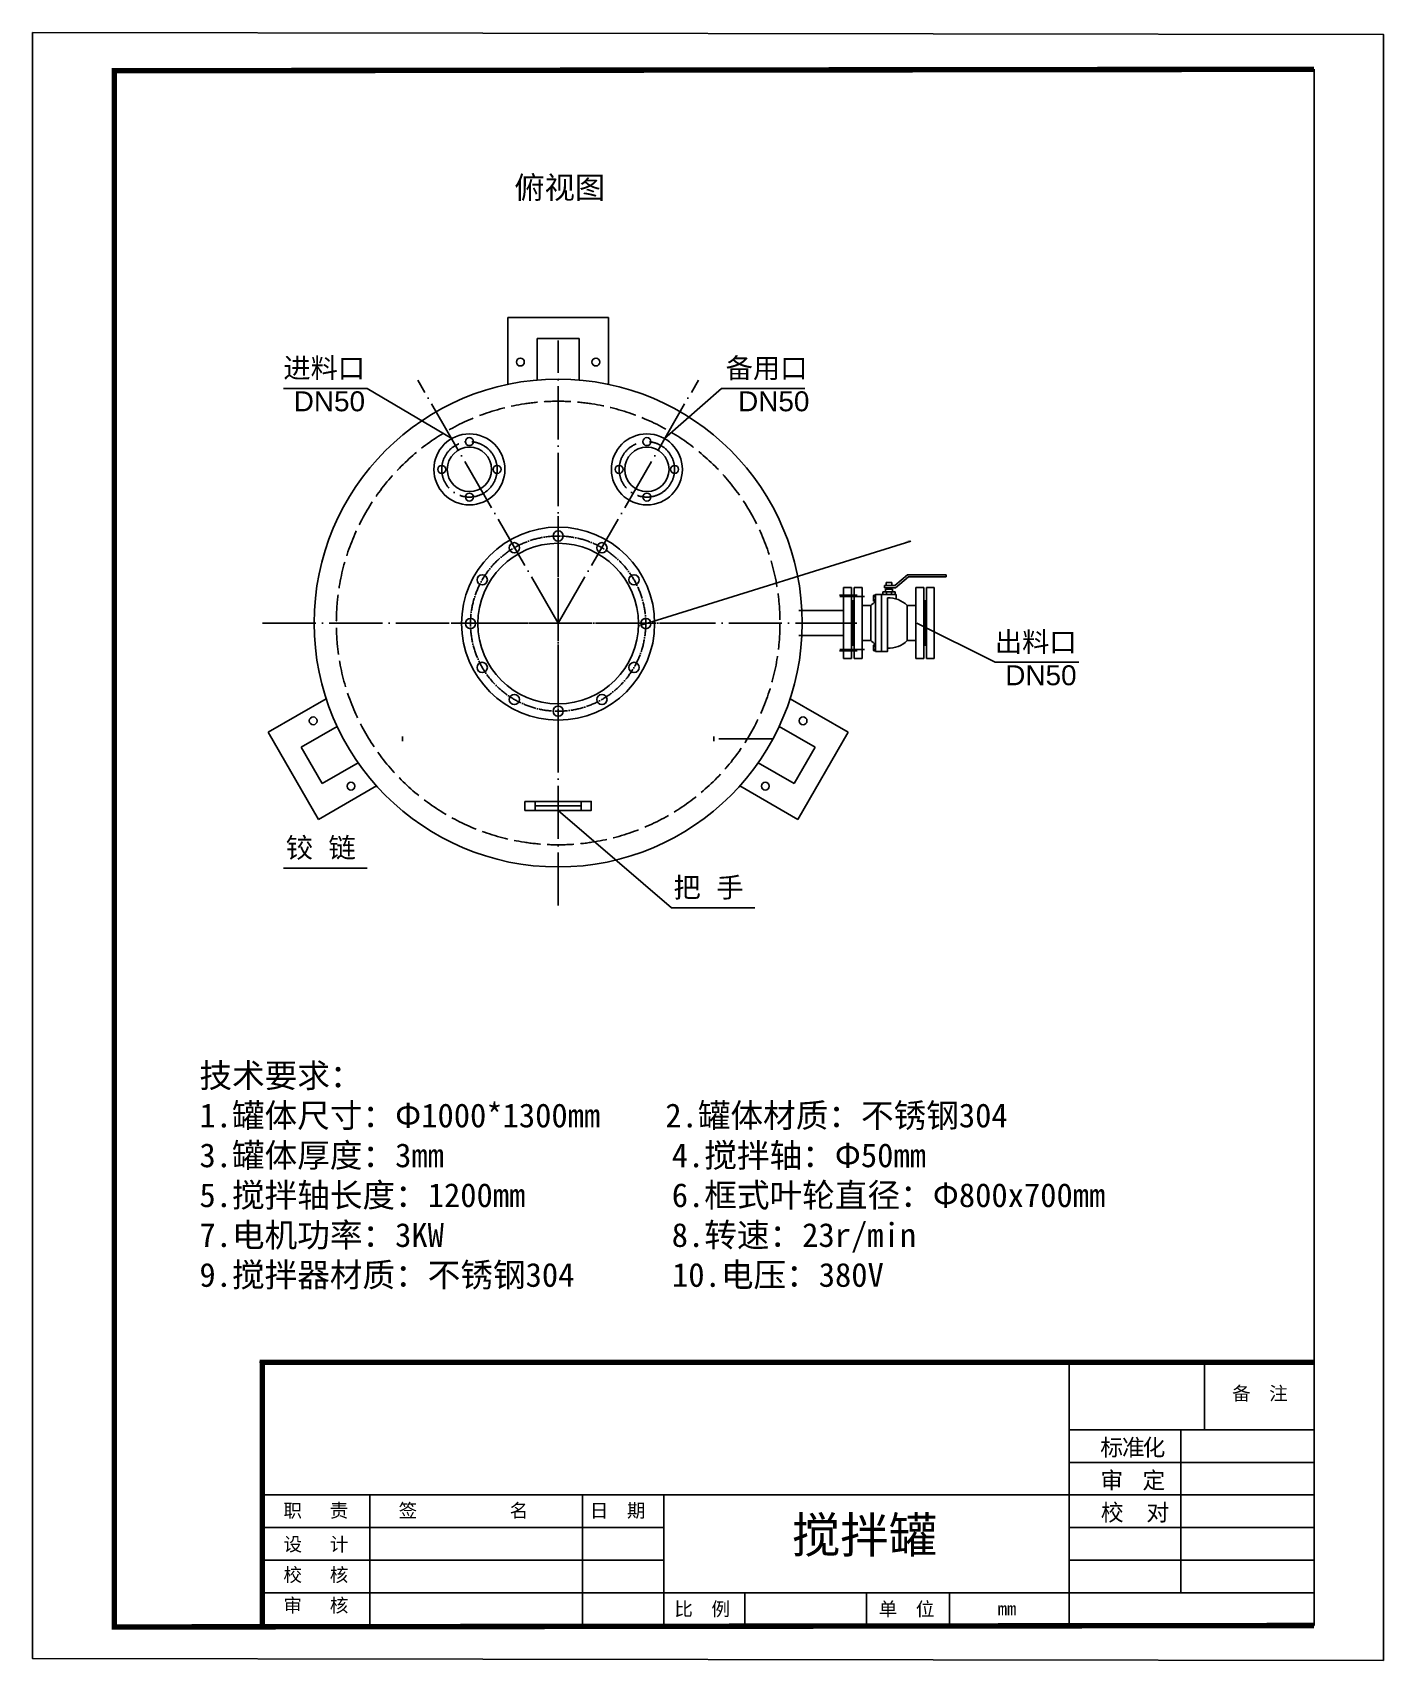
# Model space of a CAD drawing. Header units: millimetres. Extents: x 3015 to 6060, y 936 to 4606.
import ezdxf

# ---------------------------------------------------------------- set-up
doc = ezdxf.new("R2010")
doc.units = ezdxf.units.MM
doc.linetypes.add('ACAD_ISO02W100', pattern=[15, 12, -3])
doc.linetypes.add('ACAD_ISO04W100', pattern=[30, 24, -3, 0, -3])
for name, color, linetype in [('中心线', 1, 'ACAD_ISO04W100'), ('标注', 6, 'Continuous'), ('注释', 3, 'Continuous'), ('虚线', 7, 'ACAD_ISO02W100'), ('轴线', 1, 'ACAD_ISO04W100')]:
    doc.layers.add(name, color=color, linetype=linetype)
doc.layers.add('标注线', color=7, linetype='Continuous', lineweight=9)
doc.styles.get("Standard").update_dxf_attribs({"font": 'arial.ttf'})
doc.styles.add('STYLE1', font='')
doc.styles.get('STYLE1').set_extended_font_data('FangSong_GB2312')
doc.dimstyles.new('ISO-25', dxfattribs={"dimtxt": 2.5, "dimasz": 2.5, "dimexe": 1.25, "dimexo": 0.625, "dimtad": 1, "dimtxsty": 'Standard', "dimcen": 2.5, "dimadec": 0, "dimazin": 0, "dimtfac": 1, "dimtmove": 0, "dimatfit": 3, "dimfxl": 0, "dimarcsym": 0})

# ---------------------------------------------------------------- blocks, each defined once
blk = doc.blocks.new('*D3')
at = {"layer": 'Defpoints', "color": 0, "transparency": 16777216}
for p in [(4386.4, 3270.4), (4408.3, 3277.2)]:
    blk.add_point(p, dxfattribs=at)
at = {"layer": '标注', "color": 0, "lineweight": -2, "transparency": 16777216}
for p, q in [((4994.5, 3459.7), (4410.7, 3278)), ((4384, 3269.6), (4381.6, 3268.9)), ((4386.4, 3270.4), (4408.3, 3277.2))]:
    blk.add_line(p, q, dxfattribs=at)
at = {"layer": '标注', "color": 0, "transparency": 16777216}
for points in [[(4383.8, 3270), (4384.1, 3269.2), (4386.4, 3270.4)], [(4410.6, 3278.4), (4410.8, 3277.6), (4408.3, 3277.2)]]:
    blk.add_solid(points, dxfattribs=at)
at = {"layer": '标注', "color": 0, "transparency": 16777216, "insert": (4988, 3459.8), "char_height": 2.5, "attachment_point": 5, "rotation": 17.2948}
blk.add_mtext('12-%%C23', dxfattribs=at)

msp = doc.modelspace()

# ---------------------------------------------------------------- linework, layer by layer
for p, q in [((5903.786, 1014.915), (5903.786, 4523.582)), ((4086.437, 3964.108), (4313.237, 3964.108)), ((4086.437, 3813.291), (4086.437, 3964.108)), ((4313.237, 3964.108), (4313.237, 3813.291)), ((4152.587, 3916.858), (4247.087, 3916.858)), ((4152.587, 3823.075), (4152.587, 3916.858)), ((4247.087, 3916.858), (4247.087, 3823.075)), ((4958.69, 3359.821), (4987.433, 3383.759)), ((4960.499, 3354.821), (4989.52, 3378.991)), ((4988.073, 3383.991), (5074.582, 3383.991)), ((4989.52, 3378.991), (5074.582, 3378.991)), ((5074.582, 3378.991), (5074.582, 3383.991)), ((4843.246, 3195.108), (4843.246, 3355.108)), ((4843.246, 3355.108), (4861.246, 3355.108)), ((4861.246, 3355.108), (4861.246, 3195.108)), ((4885.246, 3355.108), (4867.246, 3355.108)), ((4867.246, 3355.108), (4867.246, 3195.108)), ((4885.246, 3195.108), (4885.246, 3355.108)), ((4931.896, 3339.187), (4931.896, 3345.502)), ((4931.896, 3345.502), (4959.516, 3345.502)), ((4935.708, 3359.821), (4958.69, 3359.821)), ((4935.708, 3354.821), (4935.708, 3359.821)), ((4935.708, 3354.821), (4960.499, 3354.821)), ((4937.96, 3345.502), (4937.96, 3351.751)), ((4937.96, 3351.751), (4953.451, 3351.751)), ((4939.119, 3359.821), (4939.119, 3366.146)), ((4952.292, 3366.146), (4939.119, 3366.146)), ((4940.236, 3339.187), (4940.236, 3345.502)), ((4941.112, 3351.751), (4941.112, 3354.821)), ((4950.299, 3351.751), (4950.299, 3354.821)), ((4951.176, 3339.187), (4951.176, 3345.502)), ((4952.292, 3359.821), (4952.292, 3366.146)), ((4953.451, 3345.502), (4953.451, 3351.751)), ((4959.516, 3345.502), (4959.516, 3339.187)), ((5005.712, 3195.108), (5005.712, 3355.108)), ((5005.712, 3355.108), (5023.712, 3355.108)), ((5023.712, 3355.108), (5023.712, 3195.108)), ((5047.712, 3355.108), (5029.712, 3355.108)), ((5029.712, 3355.108), (5029.712, 3195.108)), ((5047.712, 3195.108), (5047.712, 3355.108)), ((4843.138, 3303.608), (4742.2, 3303.608)), ((4885.246, 3314.582), (4904.723, 3314.582)), ((4904.723, 3235.635), (4904.723, 3314.582)), ((4911.607, 3334.578), (4914.049, 3334.578)), ((4911.607, 3327.676), (4914.049, 3327.676)), ((4942.253, 3339.187), (4961.759, 3339.187)), ((4961.759, 3329.507), (4961.759, 3339.187)), ((4986.111, 3314.582), (5005.712, 3314.582)), ((4986.323, 3235.635), (4986.323, 3314.582)), ((4843.138, 3246.608), (4742.2, 3246.608)), ((4745.2, 3246.532), (4745.2, 3246.608)), ((4885.246, 3235.635), (4904.723, 3235.635)), ((4986.323, 3235.635), (5005.712, 3235.635)), ((4843.246, 3212.608), (4843.246, 3212.608)), ((4861.246, 3195.108), (4843.246, 3195.108)), ((4867.246, 3195.108), (4885.246, 3195.108)), ((4885.246, 3212.608), (4885.246, 3212.608)), ((4911.607, 3222.541), (4914.049, 3222.541)), ((4911.607, 3215.639), (4914.049, 3215.639)), ((5005.712, 3212.608), (5005.712, 3212.608)), ((5023.712, 3195.108), (5005.712, 3195.108)), ((5029.712, 3195.108), (5047.712, 3195.108)), ((5047.712, 3212.608), (5047.712, 3212.608)), ((3546.445, 3028.816), (3677.057, 3104.224)), ((4722.617, 3104.224), (4853.228, 3028.816)), ((3659.845, 2832.401), (3546.445, 3028.816)), ((3620.44, 2995.153), (3701.659, 3042.045)), ((4698.015, 3042.045), (4779.234, 2995.153)), ((4853.228, 3028.816), (4739.828, 2832.401)), ((3667.69, 2913.314), (3620.44, 2995.153)), ((4779.234, 2995.153), (4731.984, 2913.314)), ((3748.909, 2960.205), (3667.69, 2913.314)), ((4731.984, 2913.314), (4650.765, 2960.205)), ((3790.457, 2907.81), (3659.845, 2832.401)), ((4739.828, 2832.401), (4609.217, 2907.81)), ((5351.704, 1456.269), (5903.786, 1456.269))]:
    msp.add_line(p, q)
at = {"color": 1, "linetype": 'ACAD_ISO04W100', "lineweight": -3, "ltscale": 1.2}
for p, q in [((4199.837, 3515.796), (4199.837, 3034.421)), ((3959.028, 3275.108), (4440.646, 3275.108))]:
    msp.add_line(p, q, dxfattribs=at)
at = {"color": 1, "ltscale": 50}
for p, q in [((4835.035, 3335.1), (4890.14, 3335.1)), ((4834.663, 3215.117), (4890.512, 3215.117))]:
    msp.add_line(p, q, dxfattribs=at)
at = {"color": 4}
for p, q in [((3849.077, 3018.986), (3849.077, 3008.819)), ((4550.596, 3018.986), (4550.596, 3008.819)), ((4562.183, 3013.903), (4683.853, 3013.903)), ((4148.229, 2873.077), (4148.229, 2852.742)), ((4148.229, 2862.909), (4251.445, 2862.909)), ((4251.445, 2873.077), (4251.445, 2852.742))]:
    msp.add_line(p, q, dxfattribs=at)
at = {"linetype": 'Continuous', "lineweight": -3}
for p, q in [((3526.479, 1608.289), (5903.786, 1608.289)), ((3526.836, 1608.289), (5903.786, 1608.289)), ((3526.836, 1608.289), (5904.143, 1608.289)), ((5351.704, 1014.915), (5351.704, 1608.287)), ((5656.339, 1456.269), (5656.339, 1608.289)), ((5603.177, 1088.473), (5603.177, 1456.269)), ((5903.786, 1382.71), (5351.704, 1382.71)), ((3539.009, 1309.151), (5903.786, 1309.151)), ((3775.231, 1014.915), (3775.231, 1309.151)), ((4254.468, 1014.915), (4254.468, 1309.151)), ((4438.365, 1014.915), (4438.365, 1309.151)), ((3539.009, 1235.591), (4438.365, 1235.591)), ((5351.704, 1235.592), (5903.786, 1235.592)), ((3538.848, 1162.033), (4438.365, 1162.033)), ((5351.704, 1162.033), (5903.786, 1162.033)), ((3538.848, 1088.473), (4438.365, 1088.473)), ((4438.365, 1088.473), (5903.786, 1088.473)), ((4620.841, 1089.425), (4620.841, 1014.915)), ((4895.035, 1089.425), (4895.035, 1014.915)), ((5082.078, 1089.425), (5082.078, 1014.915)), ((5903.786, 1088.473), (5351.704, 1088.473)), ((3538.822, 1014.915), (5903.786, 1014.915))]:
    msp.add_line(p, q, dxfattribs=at)
at = {"lineweight": -3}
msp.add_lwpolyline([(3015.199, 4606.384), (6059.994, 4602.378), (6059.994, 936.118), (3015.199, 940.125)], close=True, dxfattribs=at)
at = {"linetype": 'Continuous', "lineweight": -3, "const_width": 12.26}
for points in [[(5903.786, 4523.582), (3199.356, 4520.226), (3199.356, 1011.56)], [(5903.786, 1014.915), (3199.356, 1011.56), (3199.356, 4520.226)], [(3526.836, 1608.28), (5903.786, 1608.289)], [(3532.875, 1608.28), (3532.875, 1014.915)]]:
    msp.add_lwpolyline(points, dxfattribs=at)
for points in [[(4861.246, 3225.108), (4864.246, 3225.108), (4864.246, 3325.108), (4861.246, 3325.108)], [(4867.246, 3225.108), (4864.246, 3225.108), (4864.246, 3325.108), (4867.246, 3325.108)], [(4942.253, 3339.187), (4928.651, 3339.187), (4928.651, 3211.03), (4942.253, 3211.03), (4942.253, 3331.784)], [(5023.712, 3225.108), (5026.712, 3225.108), (5026.712, 3325.108), (5023.712, 3325.108)], [(5029.712, 3225.108), (5026.712, 3225.108), (5026.712, 3325.108), (5029.712, 3325.108)]]:
    msp.add_lwpolyline(points)
for points in [[(4910.607, 3337.172), (4910.607, 3325.082), (4911.607, 3324.082), (4914.049, 3324.082), (4915.049, 3325.082), (4915.049, 3337.172), (4914.049, 3338.172), (4911.607, 3338.172)], [(4915.049, 3211.03), (4915.049, 3339.187), (4928.651, 3339.187), (4928.651, 3211.03)], [(4910.607, 3213.045), (4910.607, 3225.135), (4911.607, 3226.135), (4914.049, 3226.135), (4915.049, 3225.135), (4915.049, 3213.045), (4914.049, 3212.045), (4911.607, 3212.045)]]:
    msp.add_lwpolyline(points, close=True)
at = {"color": 4}
msp.add_lwpolyline([(4125.056, 2873.077), (4274.617, 2873.077), (4274.617, 2852.742), (4125.056, 2852.742)], close=True, dxfattribs=at)
for centre, radius in [((4114.787, 3863.453), 8.82), ((4284.887, 3863.453), 8.82), ((4199.837, 3275.108), 550), ((3999.837, 3621.519), 80), ((3999.837, 3621.519), 50), ((3999.837, 3684.019), 9), ((4399.837, 3621.519), 80), ((4399.837, 3621.519), 50), ((4399.837, 3684.019), 9), ((3937.337, 3621.519), 9), ((4062.337, 3621.519), 9), ((4337.337, 3621.519), 9), ((4462.337, 3621.519), 9), ((3999.837, 3559.019), 9), ((4399.837, 3559.019), 9), ((3647.791, 3054.592), 8.82), ((4751.883, 3054.592), 8.82), ((3732.841, 2907.281), 8.82), ((4666.833, 2907.281), 8.82)]:
    msp.add_circle(centre, radius)
at = {"lineweight": -3}
for centre, radius in [((4199.837, 3273.805), 217.5), ((4199.837, 3273.805), 181), ((4101.087, 3444.845), 11.5), ((4199.837, 3471.305), 11.5), ((4298.587, 3444.845), 11.5), ((4028.797, 3372.555), 11.5), ((4370.877, 3372.555), 11.5), ((4002.337, 3273.805), 11.5), ((4397.337, 3273.805), 11.5), ((4028.797, 3175.055), 11.5), ((4370.877, 3175.055), 11.5), ((4101.087, 3102.765), 11.5), ((4199.837, 3076.305), 11.5), ((4298.587, 3102.765), 11.5)]:
    msp.add_circle(centre, radius, dxfattribs=at)
at = {"color": 1, "linetype": 'ACAD_ISO04W100', "lineweight": -3, "ltscale": 1.2}
msp.add_circle((4199.837, 3273.805), 197.5, dxfattribs=at)
for centre, radius, start, end in [((4988.073, 3382.991), 1, 90, 129.788581), ((4945.523, 3275.108), 56.77, 122.466564, 135.946366), ((4911.607, 3335.578), 1, 180, 270), ((4911.607, 3333.578), 1, 90, 180), ((4911.607, 3328.676), 1, 180, 270), ((4911.607, 3326.676), 1, 90, 180), ((4914.049, 3335.578), 1, 270, 0), ((4914.049, 3333.578), 1, 0, 90), ((4914.049, 3328.676), 1, 270, 0), ((4914.049, 3326.676), 1, 0, 90), ((4945.523, 3275.108), 56.77, 44.053634, 93.302027), ((4945.523, 3275.108), 56.77, 224.053634, 237.533436), ((4945.523, 3275.108), 56.77, 266.697973, 315.946366), ((4911.607, 3223.541), 1, 180, 270), ((4911.607, 3221.541), 1, 90, 180), ((4911.607, 3216.639), 1, 180, 270), ((4911.607, 3214.639), 1, 90, 180), ((4914.049, 3223.541), 1, 270, 0), ((4914.049, 3221.541), 1, 0, 90), ((4914.049, 3216.639), 1, 270, 0), ((4914.049, 3214.639), 1, 0, 90)]:
    msp.add_arc(centre, radius, start, end)
at = {"layer": '中心线', "ltscale": 5}
for p, q in [((4199.837, 2638.075), (4199.837, 3912.142)), ((4199.837, 3275.108), (3883.749, 3822.588)), ((4199.837, 3275.108), (4515.924, 3822.588)), ((3533.665, 3275.108), (4866.008, 3275.108)), ((4873.419, 3275.108), (4749.837, 3275.108))]:
    msp.add_line(p, q, dxfattribs=at)
for centre in [(3999.837, 3621.519), (4399.837, 3621.519)]:
    msp.add_circle(centre, 62.5, dxfattribs=at)
at = {"layer": '注释'}
for p, q in [((3769.47, 3804.165), (3581.068, 3804.165)), ((3769.47, 3804.165), (3959.837, 3690.801)), ((4567.71, 3804.165), (4439.837, 3690.801)), ((4567.71, 3804.165), (4756.113, 3804.165)), ((5184.808, 3186.479), (5008.022, 3275.108)), ((5373.211, 3186.479), (5184.808, 3186.479)), ((4454.959, 2633.029), (4199.837, 2852.742)), ((3581.068, 2722.692), (3769.47, 2722.692)), ((4454.959, 2633.029), (4643.361, 2633.029))]:
    msp.add_line(p, q, dxfattribs=at)
at = {"layer": '虚线', "color": 251, "ltscale": 5}
msp.add_circle((4199.837, 3275.108), 500, dxfattribs=at)
at = {"layer": '轴线', "ltscale": 5}
for p, q in [((4873.527, 3337.608), (4834.052, 3337.608)), ((4873.527, 3212.608), (4834.052, 3212.608))]:
    msp.add_line(p, q, dxfattribs=at)

# ---------------------------------------------------------------- texts
at = {"insert": (4101.156, 4282.007), "char_height": 50, "attachment_point": 1}
msp.add_mtext_dynamic_manual_height_columns('俯视图', width=451.97245, gutter_width=12.5, heights=[0], dxfattribs=at)
at = {"insert": (3391.281, 2281.775), "char_height": 53.9136, "width": 2170.93427, "attachment_point": 1}
msp.add_mtext('{\\fKaiTi_GB2312|b0|i0|c134|p49;技术要求：\\P1.罐体尺寸：Φ1000*1300mm    2.罐体材质：不锈钢304    \\P3.罐体厚度：3mm              4.搅拌轴：Φ50mm\\P5.搅拌轴长度：1200mm         6.框式叶轮直径：Φ800x700mm\\P7.电机功率：3KW              8.转速：23r/min\\P9.搅拌器材质：不锈钢304      10.电压：380V}', dxfattribs=at)
at = {"linetype": 'Continuous', "lineweight": -3, "char_height": 30.64964, "attachment_point": 1}
for s, insert, width in [('{\\fSimSun|b0|i0|c134|p54;备  注}', (5718.982, 1553.478), 410.52998), ('{\\fSimSun|b0|i0|c134|p54;职   责}', (3580.708, 1289.404), 283.58211), ('{\\fSimSun|b0|i0|c134|p54;签          名}', (3840.286, 1289.404), 356.97555), ('{\\fSimSun|b0|i0|c134|p54;日  期}', (4271.252, 1289.404), 283.58211), ('{\\fSimSun|b0|i0|c134|p54;设   计   }', (3580.708, 1213.402), 283.58211), ('{\\fSimSun|b0|i0|c134|p54;校   核   }', (3580.708, 1144.4), 283.58211), ('{\\fSimSun|b0|i0|c134|p54;审   核   }', (3580.708, 1075.648), 283.58211), ('{\\fSimSun|b0|i0|c134|p54;比  例}', (4461.769, 1067.411), 283.58211), ('{\\fSimSun|b0|i0|c134|p54;单  位}', (4922.521, 1067.411), 283.58211), ('{\\fSimSun|b0|i0|c134|p2;mm}', (5190.745, 1068.151), 283.58211)]:
    msp.add_mtext(s, dxfattribs=dict(at, insert=insert, width=width))
at = {"layer": '标注', "insert": (4726.575, 1258.799), "char_height": 80, "attachment_point": 1}
msp.add_mtext_dynamic_manual_height_columns('{\\C0;搅拌罐}', width=913.33857, gutter_width=12.5, heights=[0], dxfattribs=at)
at = {"layer": '标注线', "color": 7, "ltscale": 0.13, "attachment_point": 1, "style": 'STYLE1'}
for s, insert, char_height, width in [('标', (5421.864, 1435.343), 37.736, 47.23771), ('准', (5470.38, 1435.343), 37.736, 47.23771), ('化', (5516.787, 1435.343), 37.736, 47.23771), ('审', (5421.864, 1361.118), 37.736, 47.23771), ('定', (5516.787, 1361.118), 37.736, 47.23771), ('校  对', (5422.892, 1288.766), 37.7359, 190.2792)]:
    msp.add_mtext(s, dxfattribs=dict(at, insert=insert, char_height=char_height, width=width))
at = {"layer": '注释', "char_height": 45}
for s, width, insert, attachment_point in [('进料口\\PDN50', 188.80723, (3764.595, 3872.527), 3), ('\\pi4.9036;备用口\\P\\pi32.904;DN50', 188.80723, (4572.586, 3872.527), 1), ('出料口\\PDN50', 188.80723, (5368.335, 3254.841), 3), ('铰  链', 451.97245, (3585.944, 2791.054), 1), ('把  手', 451.97245, (4459.835, 2701.391), 1)]:
    msp.add_mtext_dynamic_manual_height_columns(s, width=width, gutter_width=12.5, heights=[0], dxfattribs=dict(at, insert=insert, attachment_point=attachment_point))

# ---------------------------------------------------------------- dimensions: what is measured, and where the dimension line sits
at = {"layer": '标注'}
dim = msp.add_diameter_dim_2p(p1=(4386.357, 3270.386), p2=(4408.317, 3277.223), text='12-%%C23', dimstyle='ISO-25', dxfattribs=at)
dim.commit()
dim.dimension.update_dxf_attribs({"geometry": '*D3', "text_midpoint": (4988.624, 3457.911), "dimtype": 163})

doc.saveas('drawing.dxf')
